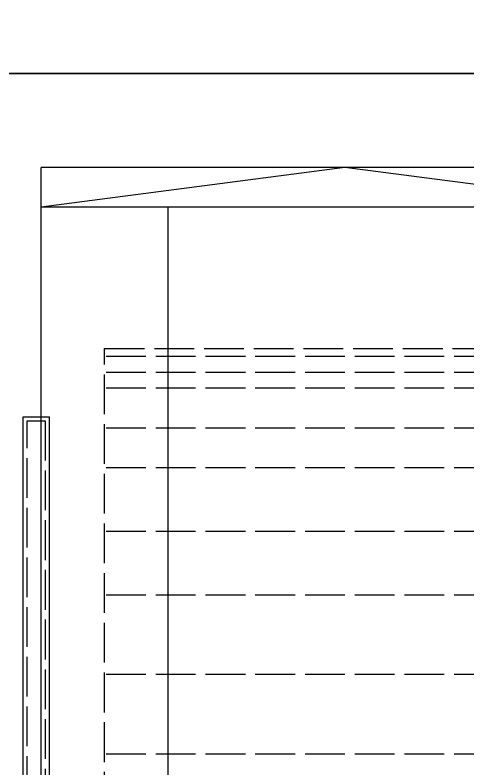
# Model space of a CAD drawing. Header units: millimetres. Extents: x 8553 to 64453, y 11523 to 72084.
# Drawn here: x 54631 to 55314, y 20559 to 21697 of the extents above; entities that cross this region are included whole.
import ezdxf

# ---------------------------------------------------------------- set-up
doc = ezdxf.new("R2010")
doc.units = ezdxf.units.MM
doc.linetypes.add('ACAD_ISO02W100', pattern=[15, 12, -3])
doc.layers.add('green', color=122, linetype='Continuous')
doc.layers.add('grey', color=254, linetype='Continuous')

msp = doc.modelspace()

# ---------------------------------------------------------------- linework, layer by layer
at = {"layer": 'green'}
for points in [[(54553.433, 23758.251), (56553.433, 23758.251), (56553.433, 21608.251), (54553.433, 21608.251)], [(54553.433, 21608.251), (56553.433, 21608.251), (56553.433, 19458.251), (54553.433, 19458.251)]]:
    msp.add_lwpolyline(points, close=True, dxfattribs=at)
at = {"layer": 'grey'}
for p, q in [((55586.205, 21466.6), (54670.605, 21466.6)), ((54670.605, 21406.6), (54670.605, 21466.6)), ((55128.405, 21466.6), (54670.605, 21406.6)), ((55586.205, 21406.6), (55128.405, 21466.6)), ((54670.605, 19672.6), (54670.605, 21406.6)), ((55586.205, 21406.6), (54670.605, 21406.6)), ((54862.309, 19672.6), (54862.309, 21406.6))]:
    msp.add_line(p, q, dxfattribs=at)
at = {"layer": 'grey', "linetype": 'ACAD_ISO02W100', "ltscale": 5}
for p, q in [((55728.559, 21181.394), (54766.279, 21181.394)), ((55728.559, 21157.394), (54766.279, 21157.394)), ((55728.559, 21133.394), (54766.279, 21133.394)), ((55728.559, 21073.394), (54766.279, 21073.394)), ((55728.559, 21013.394), (54766.279, 21013.394)), ((55728.559, 20917.394), (54766.279, 20917.394)), ((55728.559, 20821.394), (54766.279, 20821.394)), ((55728.559, 20701.394), (54766.279, 20701.394)), ((55728.559, 20581.394), (54766.279, 20581.394))]:
    msp.add_line(p, q, dxfattribs=at)
for points in [[(55728.559, 21193.394), (55728.559, 19969.394), (54766.279, 19969.394), (54766.279, 21193.394)], [(54676.309, 21084.263), (54676.309, 20068.103), (54649.461, 20068.103), (54649.461, 21084.263)]]:
    msp.add_lwpolyline(points, close=True, dxfattribs=at)
at = {"layer": 'grey'}
msp.add_lwpolyline([(54682.309, 21090.263), (54682.309, 20062.103), (54643.461, 20062.103), (54643.461, 21090.263)], close=True, dxfattribs=at)

doc.saveas('drawing.dxf')
